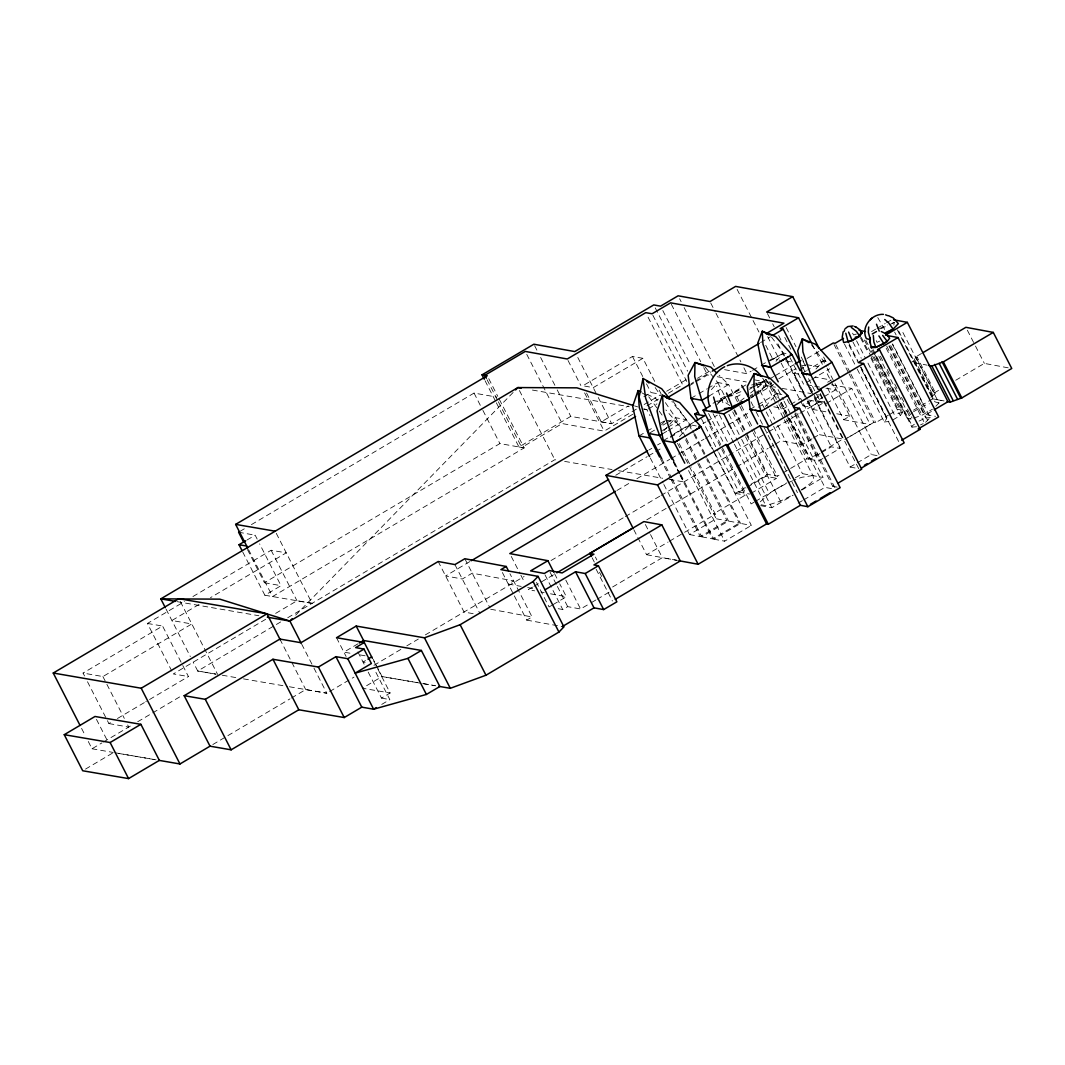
<?xml version="1.0" encoding="UTF-8"?>
<svg xmlns="http://www.w3.org/2000/svg" width="1065" height="1065" viewBox="0 0 1065 1065"><rect width="100%" height="100%" fill="white"/><g stroke="black" fill="none" stroke-linecap="round" stroke-linejoin="round"><path stroke-width="0.75" stroke-dasharray="5 3.75" d="M932.62 396.699L914.156 360.636L914.263 358.852L917.165 357.134L935.616 393.211L929.918 398.297L944.043 400.933M893.828 325.145L894.307 322.482L888.769 324.439M916.512 426.719L911.959 427.132L912.186 425.907L876.082 355.364M857.218 369.049L884.296 421.953L886.666 418.731L860.347 367.292M892.829 419.93L900.271 415.55L902.681 412.341L871.09 350.611M925.618 422.286L930.277 417.56L892.67 344.088M815.976 368.983L823.325 360.755L827.625 361.554L823.431 360.769L807.643 370.021M661.511 424.895L664.706 421.341M663.921 430.753L675.729 417.706M711.38 389.644L717.743 382.535L728.606 384.518L739.097 405.033M679.51 436.637L690.107 424.789L696.284 425.947M775.986 361.275L783.361 353.048L786.236 353.58M765.256 406.617L776.904 393.584L784.679 394.995M717.038 404.62L721.404 399.761L725.371 397.418M935.816 406.284L938.957 402.996L901.363 329.511M872.381 350.345L906.967 417.946L912.319 412.421M295.671 615.144L513.277 392.306M717.983 402.863L725.731 397.405M760.277 501.828L769.396 493.548A30.779 6.603 -27.1 0 1 785.264 484.176M740.215 401.199L745.394 397.099M750.585 393.012L764.856 381.749L762.234 377.409M912.186 425.907L914.369 424.229M750.772 397.911L756.03 394.196M757.348 393.265L765.975 385.796L764.856 381.749L753.9 383.493M801.399 489.833L810.598 483.324L813.966 479.583L812.848 475.536L784.346 419.85M668.114 430.513L686.419 419.703L671.922 401.558M85.506 769.103L113.449 752.556M357.96 643.819L343.902 652.139L352.062 653.551M365.495 660.566L363.032 662.017L368.61 663.016M368.21 672.121L381.496 698.094L390.123 692.982L372.391 658.356M381.736 704.404L389.843 699.598L374.348 669.286M240.011 531.355L244.284 528.826M251.42 524.619L474.045 393.078L496.703 397.099M247.093 539.955L255.174 535.202L258.862 542.404M171.811 671.057L147.436 623.451L184.405 601.579M192.938 596.533L271.122 550.259L286.259 552.841L210.484 597.665M84.534 675.956L83.057 673.067L162.572 626.034L188.412 676.528L145.812 701.729M199.049 604.441L171.891 620.509L191.793 623.957L102.906 676.555L83.057 673.067M642.901 358.306L632.49 356.469L582.861 385.756L593.218 387.647L642.901 358.306L654.709 381.403M247.439 549.513L264.426 582.701L499.898 443.586L524.166 447.886L498.553 397.831M242.7 551.936L264.852 595.229L281.014 585.697L259.607 543.856M496.357 402.796L518.961 446.967L570.773 416.375L611.683 423.71L637.229 408.627M632.73 414.285L604.188 431.139L562.174 423.564L521.73 447.446L518.961 446.967M265.691 619.271L173.289 673.945L188.412 676.528M275.649 613.387L296.975 600.766L312.098 603.336L275.183 531.195M586.549 392.972L601.312 421.833L628.257 405.938M643.859 396.726L650.955 392.546L659.874 394.117M644.112 404.554L659.621 395.395M666.677 391.241L689.241 377.915M107.419 720.686L108.896 723.574L111.732 721.897M117.416 718.529L144.401 702.567M280.654 621.947L197.731 671.003L193.204 662.164M287.723 617.753L554.825 459.707L558.1 460.28M646.988 405.858L658.41 399.122M668.394 393.225L682.665 384.798L647.254 315.599M697.482 378.288L710.981 370.327M648.412 408.933L656.932 403.888M691.012 383.733L693.848 382.042M695.272 381.203L710.888 371.965M760.596 342.557L770.527 336.673M689.028 385.903L707.533 374.987L710.768 375.572M88.288 741.493L92.016 748.775L102 742.864M103.438 742.025L131.98 725.132M137.691 721.75L151.976 713.31M152.734 712.858L182.368 695.325M690.972 398.323L698.014 394.17M698.999 393.597L707.027 388.858M707.879 388.352L717.717 382.548L714.562 378.647M639.013 435.931L646.056 431.778M647.041 431.205L653.098 427.624M660.42 423.311L664.427 420.941M708.877 396.153L728.606 384.518L719.088 375.213M724.586 369.662L746.911 373.682L751.171 371.166M752.596 370.327L759.718 366.12M761.142 365.282L766.827 361.914M768.251 361.075L772.511 358.546L777.41 359.424M772.751 359.318L779.114 355.55M770.208 360.822L783.467 353.074M650.276 432.643L654.496 430.154M662.949 425.175L666.251 423.218M667.169 422.672L675.623 417.693L686.419 419.703L693.222 433.002M662.483 430.473L667.209 427.691M668.114 427.145L676.568 422.166L682.598 433.934M662.483 433.828L666.703 431.338M717.384 401.718L725.944 396.686M727.368 395.834L740.202 388.272M741.626 387.434L745.899 384.904M726.689 396.633L741.599 388.406M727.049 395.022L736.86 396.806L742.451 393.504M749.454 389.364L752.249 387.713M753.661 386.888L766.254 379.46L768.198 379.792M663.349 440.577L668.98 437.262M670.391 436.424L690.2 424.815M648.958 450.002L651.82 448.325M657.544 444.944L660.42 443.253M670.444 437.342L674.731 434.813L676.235 437.742M807.017 358.466L819.451 351.144M469.905 561.548L445.596 575.939L462.303 579.014L472.208 573.17L513.61 580.904L508.271 584.046L521.198 586.402M615.77 475.256L647.227 456.632M648.665 455.793L654.376 452.399M655.814 451.56L662.962 447.327M703.007 423.644L705.855 421.94M707.293 421.101L717.304 415.177M750.186 395.714L753.048 394.023M754.486 393.185L771.646 383.027M778.795 378.794L795.954 368.636M750.892 397.977L753.74 396.3M755.165 395.461L773.669 384.545M807.177 399.242L793.878 373.269L798.005 370.846M799.376 370.034L804.86 366.799M802.131 373.269L806.365 370.766M750.146 409.373L757.188 405.219M758.173 404.647L776.891 393.597L765.442 379.486M806.311 382.548L810.425 380.125M811.796 379.313L829.635 368.796M212.84 744.528L290.013 698.866M291.437 698.028L305.722 689.561L326.809 693.209L312.777 665.798M827.691 382.215L831.299 380.072L815.031 377.116M781.191 363.138L803.037 405.832L820.849 395.328L817.601 394.742M810.372 387.5L817.148 400.76L822.792 397.418M824.204 396.593L835.493 389.91L825.695 370.78M803.037 405.832L810.292 407.136L820.13 401.332L824.696 402.064L812.342 409.346L807.909 400.693M329.657 691.518L353.966 677.14M373.948 665.319L401.146 649.224M406.79 645.883L418.305 639.067M425.361 634.886L524.113 576.471M551.058 560.523L624.21 517.244M625.341 516.565L659.967 496.09M661.046 495.438L767.692 432.35M768.65 431.791L798.923 413.859M800.108 413.18L820.13 401.332L805.819 373.349M935.616 393.211L934.271 392.918L915.82 356.855L921.531 353.474M911.454 362.233L914.156 360.636M827.492 387.966L843.733 419.703L849.764 416.149L833.509 384.398M718.715 452.545L738.964 492.11L746.006 487.956M747.417 487.131L765.735 476.321L776.598 478.305L753.341 432.869M502.374 572.504L526.736 620.123L532.074 616.968L509.922 573.689M750.825 484.295L767.665 474.378L777.463 476.162L781.67 473.685M783.068 472.86L806.857 458.815L808.814 459.148L820.17 452.465M633.821 529.718L646.601 554.705L668.088 542.032M669.526 541.193L715.347 514.169L692.037 468.613M751.238 493.255L776.598 478.305M789.152 418.319L810.145 459.348L820.037 453.517M821.461 452.678L831.352 446.834L839.992 448.418L813.74 397.139M847.62 437.822L873.859 422.352L875.736 422.645L888.343 415.217M663.868 484.508L689.481 534.55L716.239 518.762L727.036 520.785L697.668 463.382M934.271 392.918L938.558 390.389M955.731 380.258L984.34 363.391L1008.528 367.891M753.98 502.241L751.118 503.918L711.38 426.253M755.405 501.389L786.769 482.898M795.315 477.852L802.438 473.645L823.085 477.493L791.588 415.949M689.481 534.55L700.277 536.574L727.036 520.785M672.295 479.263L701.768 536.853L728.527 521.065L739.323 523.088L706.827 459.587M701.768 536.853L712.565 538.877L739.323 523.088M680.668 474.431L713.816 539.196L740.574 523.408L751.371 525.431L711.46 447.42M760.676 505.675L771.832 507.725L793.185 495.132M801.732 490.086L823.085 477.493M713.816 539.196L724.679 541.18L751.371 525.431M814.126 396.713L850.123 467.056L855.767 463.714M857.179 462.889L871.316 454.542L877.054 455.594M798.138 503.159L802.371 500.67M803.769 499.844L824.909 487.371L832.67 488.782M713.031 403.289L725.651 395.847M693.595 422.312L672.96 434.467L674.731 434.813M769.622 378.954L773.882 376.451M775.293 375.612L793.758 364.736M750.266 396.819L753.008 395.208M754.379 394.396L762.607 389.55L764.856 381.749L747.51 386.036M871.543 331.588L875.643 329.178M877.014 328.366L885.215 323.534M886.573 322.735L892.044 319.513M616.888 490.499L631.159 482.086M636.87 478.718L669.699 459.374M671.136 458.536L703.965 439.193M705.389 438.341L726.809 425.734M728.234 424.882L749.654 412.275M758.213 407.229L762.5 404.7L767.359 405.605M773.829 406.817L783.534 408.64L789.258 405.272M790.683 404.434L800.694 398.536L819.145 434.613L843.254 439.153M826.4 403.382L851.76 388.445L870.212 424.522L844.865 439.459M532.553 587.135L528.267 589.651L534.617 590.835M533.978 586.283L555.398 573.676M646.761 519.84L666.743 508.058M668.181 507.22L735.276 467.681M736.7 466.843L768.105 448.338M769.542 447.5L773.816 444.97M775.253 444.132L780.965 440.777L801.998 444.704L811.996 438.82M813.434 437.968L819.145 434.613M715.094 453.717L735.396 493.388L745.22 487.61M551.723 605.386L549.061 606.944L536.507 582.422M553.054 604.601L566.367 596.759L559.724 583.78M709.862 426.106L745.207 495.172L713.563 513.836L715.347 514.169M821.581 451.627L842.881 439.073L819.571 393.518M889.741 414.391L898.154 409.439L907.633 411.17M558.193 608.674L562.759 609.539L567.698 606.637L580.585 608.994L590.263 603.296M810.145 459.348L818.719 460.945L822.979 458.429M824.39 457.604L839.992 448.418M612.615 586.988L662.337 557.674L677.02 560.35M913.53 410.145L932.647 398.869L943.364 400.853M591.647 602.484L595.801 600.034M597.185 599.222L609.619 591.887M890.739 345.513L926.084 414.591L931.556 411.37M795.089 412.794L832.697 486.266L835.453 484.642M879.397 328.619L887.398 324.932M913.597 411.676L923.848 405.765L929.386 403.808M913.783 418.119L922.077 415.177L932.421 409.226M727.182 396.619L741.599 388.778M761.142 504.783L765.895 505.689L780.419 501.122L791.774 495.465M880.755 328.832L888.277 325.304M889.794 324.599L894.307 322.482M879.743 341.106L877.054 342.344L876.229 340.667M919.002 421.074L925.725 417.973L930.277 417.56M920.506 424.882L923.169 423.657M740.881 391.68L721.404 399.761L716.692 386.262M749.866 387.953L764.856 381.749L776.105 403.728M856.38 334.037L853.558 334.956L851.015 330.35M902.681 412.341L894.174 414.312L866.351 359.943M812.848 475.536L801.892 477.28A30.779 6.603 -27.1 0 0 793.931 480.209M884.296 421.953L888.849 421.54L861.026 367.159M801.679 365.255L804.714 365.748M264.852 595.229L312.098 603.336M147.436 623.451L162.572 626.034M532.433 390.07L629.242 406.724M643.726 409.213L646.988 409.772L649.996 415.67M564.636 461.398L612.016 469.545M618.552 470.677L662.67 478.265M669.193 479.383L683.903 481.913L680.136 474.551M176.95 601.632L258.848 615.73M360.223 654.948L365.122 655.787M421.034 683.277L382.042 676.555L362.353 688.216L390.123 692.982M422.672 683.557L435.665 685.793M215.702 674.092L197.731 671.003L216.102 674.185M222.239 675.223L237.215 677.806M243.472 678.871L287.59 686.459M289.414 686.765L326.809 693.209M118.375 753.394L156.076 759.824M417.347 682.638L382.042 676.555L373.176 659.248M423.777 683.743L435.013 685.687M92.016 748.775L113.183 752.436M114.82 752.715L155.53 759.758M108.896 723.574L128.745 727.062L127.267 724.173M785.571 360.889L793.731 362.353M806.791 364.696L818.213 366.746M806.764 384.745L813.141 385.889M814.738 386.182L819.531 387.048M825.908 388.193L835.493 389.91M717.238 376.73L746.379 381.962M756.097 383.706L775.52 387.194M781.99 388.352L811.131 393.584M238.573 532.207L255.174 535.202M264.426 582.701L281.014 585.697M381.496 698.094L389.843 699.598M793.878 373.269L800.387 374.454M831.512 384.771L851.76 388.445M726.45 384.119L728.513 384.505M812.342 409.346L828.61 412.301M836.744 413.779L849.764 416.149M843.733 419.703L870.212 424.522M601.312 421.833L611.683 423.71L597.651 396.3M738.964 492.11L749.827 494.093M735.396 493.388L745.207 495.172M527.668 587.574L534.124 588.745M526.736 620.123L563.931 626.872M926.084 414.591L935.496 416.322M850.123 467.056L858.723 468.64L847.474 446.661M646.601 554.705L677.207 560.376M473.166 613.68L464.047 612.002L438.208 561.508M914.595 362.806L927.149 365.149M754.446 379.859L770.328 382.814M665.771 420.143L676.568 422.166L665.865 409.985M540.967 592.02L544.148 592.619M550.499 593.804L566.367 596.759M490.672 609.233L532.074 616.968M808.721 400.054L824.803 403.076M817.148 400.76L820.13 401.332M832.697 486.266L837.157 487.131M915.82 356.855L917.165 357.134M938.957 402.996L934.924 401.838L898.075 329.83M906.967 417.946L911.014 419.091L877.919 354.432M634.527 405.885L637.642 406.857M643.872 408.8L646.988 409.772M646.735 394.303L655.321 398.004L657.424 400.4M642.089 392.918L646.109 395.235M729.978 405.645L721.404 399.761L724.4 405.619M705.23 367.172L713.523 377.369M877.76 317.583L885.494 330.816M811.437 344.714L823.325 360.755L826.32 366.613M771.473 337.006L783.361 353.048L805.1 395.541M648.785 396.792L658.223 409.759M659.168 411.063L662.936 416.255M673.133 401.425L690.107 424.789L693.874 432.15M655.175 387.567L660.753 395.781M665.399 402.623L675.623 417.693L685.447 436.89M967.353 330.203L974.741 344.634M975.487 346.072L984.34 363.391M914.263 358.852L932.727 394.929M897.302 329.804L932.647 398.869M894.613 332.054L896.118 334.996M892.27 344.035L923.848 405.765M889.515 345.832L927.868 420.781M888.876 345.965L925.725 417.973M886.732 346.112L922.077 415.177M886.147 348.095L923.754 421.567M880.409 356.189L882.672 360.596M887.185 369.409L890.939 376.757M894.693 384.106L896.956 388.512M901.469 397.338L903.719 401.745M907.486 409.093L911.999 417.906M873.074 349.493L875.337 353.899M875.111 355.124L911.959 427.132M865.832 340.334L868.082 344.74M864.367 340.001L871.889 354.698M872.648 356.163L901.216 412.009M861.305 337.432L870.331 355.071M871.077 356.535L898.154 409.439M860.414 337.658L867.935 352.355M870.944 358.239L900.271 415.55M856.566 340.84L865.592 358.466M852.972 342.038L861.252 358.213M848.991 343.649L858.017 361.288M860.48 366.959L898.833 441.908M849.058 345.26L857.338 361.421M844.439 344.062L856.473 367.571M835.879 344.767L850.163 372.683M850.922 374.161L875.736 422.645M834.002 344.474L848.299 372.391M849.045 373.855L873.859 422.352M840.924 379.925L879.171 454.662M823.604 357.015L828.131 365.841M827.066 368.077L871.316 454.542M812.129 344.275L822.673 364.882M820.263 393.411L839.979 432.004M840.724 433.468L846.728 445.197M786.183 327.594L795.981 346.737M801.253 357.041L805.779 365.881M803.023 361.181L805.273 365.588M802.411 366.706L805.06 371.885M784.759 337.445L790.789 349.227M810.372 389.391L813.38 395.248M809.24 388.339L812.994 395.674M767.399 313.496L769.662 317.916M772.671 323.8L774.188 326.755M778.701 335.582L780.965 340.001M790.004 357.667L803.569 384.172M808.095 401.412L831.352 446.834M777.889 343.835L786.183 360.023M786.928 361.501L806.525 399.774M807.27 401.252L810.292 407.136M767.625 336.633L780.432 361.661M737.113 289.347L758.959 332.054M765.735 345.3L772.511 358.546M796.78 413.153L835.027 487.89M787.221 399.388L789.471 403.795M794.73 414.045L818.719 460.945M778.102 389.564L783.347 399.828M784.093 401.292L790.842 414.485M776.904 393.584L778.409 396.526M781.404 402.384L786.662 412.634M789.658 418.505L824.909 487.371M770.408 381.683L780.152 400.733M780.911 402.197L788.406 416.854M783.534 408.64L801.998 444.704M768.957 381.27L777.224 397.431M780.232 403.315L787.008 416.535M787.754 417.999L808.814 459.148M766.254 379.46L778.289 402.969M779.034 404.434L785.81 417.666M786.556 419.131L806.857 458.815M776.851 405.193L783.6 418.385M755.95 382.801L768.704 407.709M769.449 409.173L774.694 419.424M777.703 425.294L802.438 473.645M710.741 303.019L715.267 311.845M716.013 313.323L740.881 361.914M743.889 367.798L746.911 373.682M762.5 404.7L765.455 410.478M766.188 411.915L772.844 424.895M773.576 426.346L780.965 440.777M750.958 401.771L755.458 410.571M756.203 412.035L797.445 492.629M736.86 396.806L740.614 404.154M741.373 405.619L777.463 476.162M739.856 406.497L752.596 431.405M679.616 298.746L681.121 301.688M684.129 307.572L715.028 367.944M734.57 409.719L767.665 474.378M733.931 410.265L745.926 433.708M746.672 435.172L780.419 501.122M717.743 382.535L728.234 403.049M732.733 411.849L744.728 435.292M745.487 436.757L765.735 476.321M728.899 414.405L740.907 437.861M741.653 439.326L769.396 493.548M671.363 304.324L700.743 361.741M703.765 367.625L707.533 374.987M732.094 430.06L737.339 440.311M738.085 441.775L771.832 507.725M719.408 414.831L733.652 442.667M734.397 444.132L765.895 505.689M662.816 310.567L690.692 365.042M713.071 413.633L727.315 441.469M655.241 307.878L687.631 371.192M708.584 413.5L723.588 442.8M652.858 315.24L686.765 381.496M701.476 418.851L717.97 451.081M712.086 447.832L714.349 452.239M694.633 433.628L706.681 457.178M707.44 458.642L740.574 523.408M693.981 434.48L706.068 458.11M686.206 438.367L698.294 461.997M699.053 463.475L728.527 521.065M685.607 439.832L696.909 461.904M659.142 390.056L661.352 394.383M679.244 443.626L691.278 467.136M677.473 443.293L716.239 518.762M632.49 356.469L642.834 376.677M646.522 383.893L650.955 392.546M688.523 470.53L724.679 541.18M674.638 462.663L679.923 472.966M673.36 461.305L679.39 473.086M673.266 462.077L679.31 473.898M680.069 475.376L712.565 538.877M661.711 458.589L671.536 477.786M660.353 458.562L670.151 477.692M670.897 479.17L700.277 536.574M650.302 458.017L663.109 483.031M577.776 357.454L596.919 394.849M568.031 360.476L580.838 385.503M584.605 392.865L604.188 431.139M645.363 524.486L649.783 533.139M650.529 534.59L662.337 557.674M534.617 345.699L537.625 351.583M540.634 357.481L556.462 388.392M557.208 389.87L570.773 416.375M526.762 354.365L562.174 423.564M519.414 390.522L554.825 459.707M595.402 557.075L596.879 559.964M592.113 557.754L594.323 562.08M599.489 572.185L601.712 576.511M596.16 569.256L612.415 600.993M488.755 378.687L497.794 396.353M487.064 379.726L497.621 400.334M498.367 401.811L521.73 447.446L524.166 447.886L272.56 596.546L248.451 549.42M485.068 380.711L495.611 401.332M474.045 393.078L482.165 408.96M482.911 410.398L499.898 443.586M565.821 580.132L580.585 608.994M554.559 573.676L558.992 582.342M549.979 572.012L556.622 584.991M557.368 586.442L567.698 606.637M545.04 574.914L562.759 609.539M511.28 556.462L520.146 573.782M520.878 575.22L524.579 582.435M464.833 558.739L489.927 607.796M454.915 564.583L480.022 613.64M357.867 651.926L364.51 664.906M336.513 637.722L346.112 656.479M271.122 550.259L296.975 600.766M301.701 644.152L312.032 664.347M279.882 639.067L305.722 689.561M180.371 601.619L217.646 674.451M166.087 609.167L190.342 656.572M102.906 676.555L124.312 718.396M87.49 681.733L106.686 719.248M96.476 719.368L106.806 739.576M81.579 728.38L85.306 735.675M788.167 482.764A30.779 6.603 -27.1 0 1 792.52 480.794"/><path stroke-width="1.5" d="M699.226 414.445L690.972 398.323L688.15 375.359L694.979 362.553L694.7 376.557L701.835 400.307L706.335 409.093M757.641 424.03L750.146 409.373L747.324 386.409L754.153 373.602L753.887 387.607L761.022 411.356L768.517 426.013M873.327 335.475L873.859 341.998L875.896 347.363L883.897 343.676L887.252 341.426L889.661 338.204L886.12 333.851L881.288 331.534M868.694 327.008L868.348 332.253L870.398 339.735L866.364 338.59C860.56 327.474 871.543 313.603 883.418 314.361M870.198 337.938L870.291 343.05M875.896 347.363L871.343 347.776L871.569 346.551L875.896 347.363L887.252 341.426L882.659 335.408M669.885 399.002L661.711 388.792L643.02 378.474L639.106 397.032L648.865 433.482L661.711 458.589M844.252 331.228L844.545 329.924M860.294 333.838L859.668 336.194L852.226 340.574L843.68 342.597L842.215 337.139L843.147 331.814M855.568 326.702L859.921 329.87L862.064 332.986L859.668 336.194L848.233 342.185L845.796 333.212M845.051 328.819L847.846 326.569L853.105 325.97M372.391 658.356L364.27 642.475L336.513 637.722L356.189 626.06L424.456 637.815L460.133 624.716L533.099 581.57L538.091 576.378L563.931 626.872L558.939 632.064L485.973 675.223L450.295 688.309L438.913 686.353M872.062 317.996L870.398 319.7M267.302 617.181L289.893 621.068L292.196 618.698M515.593 389.936L517.91 387.567L576.911 387.846L632.969 405.392M872.288 333.971L876.468 331.521M735.023 405.286L732.427 407.336L717.903 411.902L711.566 410.704M809.626 387.926L802.171 373.243L810.731 374.853L831.925 362.34L839.42 376.997M770.661 367.145L792.001 354.645L800.241 370.753M64.259 734.69L94.998 716.479L140.886 724.32L159.351 760.383L128.572 778.595L82.711 770.767L64.259 734.69L110.121 742.518L140.886 724.32M210.018 746.179L184.178 695.685L205.292 699.319L272.959 659.275L318.395 667.049L335.941 656.666L347.776 658.702L364.004 649.091L371.392 663.522L355.164 673.133L407.935 658.383L421.367 650.449L439.832 686.512L426.399 694.447L373.615 709.21L361.781 707.16L344.235 717.557L298.799 709.769L231.132 749.827L210.018 746.179L179.972 763.978L158.792 760.317M359.358 642.98L363.578 640.491L421.367 650.449M364.27 642.475L355.657 647.6L364.004 649.091M367.957 659.102L371.658 656.905M376.331 707.599L373.615 709.21L347.776 658.702M484.309 379.247L482.046 374.827L533.858 344.221L574.767 351.57L653.737 304.936L660.566 306.148L678.112 295.804L709.996 301.541L735.595 286.405L792.719 296.642L819.091 348.175M247.692 547.956L235.645 524.393L487.251 375.745L482.046 374.827M241.968 550.499L239.013 544.721L245.749 540.754M80.088 725.478L53.25 673.027L178.88 598.703L266.969 613.813L280.388 640.038M792.719 296.642L766.654 312.032L798.564 317.769L811.384 342.797M53.25 673.027L141.206 688.23L266.969 613.813M798.564 317.769L780.232 328.619L783.214 329.192L799.788 361.581M783.214 329.192L773.376 334.996L766.121 333.691L783.92 323.174L670.604 302.846L652.113 313.762L645.749 312.657L567.272 358.998L525.258 351.423L484.815 375.306L486.319 378.248M165.328 607.689L160.815 598.863L219.816 599.142L289.893 621.068L635.565 416.535M666.863 398.017L689.587 384.572M712.312 371.126L759.172 343.396M724.679 366.759C710.781 373.788 704.764 391.547 709.61 406.005M184.178 695.685L279.882 639.067L300.969 642.714L438.208 561.508L454.915 564.583L464.833 558.739L506.221 566.473L508.444 570.8M708.877 396.153L701.862 400.294L690.972 398.323L693.129 398.723M662.483 433.828L659.661 435.492L648.944 433.495M710.635 424.789L703.126 410.132L710.262 405.925M633.076 528.253L605.998 475.349L647.533 450.854M820.822 350.332L833.256 342.997L835.133 343.289L843.533 338.337M471.329 560.709L608.621 479.476M679.55 439.419L674.118 442.547L663.628 412.102L662.483 395.235L679.683 402.637L700.77 426.572L710.701 445.942M695.605 429.94L700.916 426.812L698.773 426.413M700.916 426.812L674.212 442.561L663.349 440.577L657.078 410.904L662.43 395.221L669.126 399.095M703.126 410.132L723.841 413.939L749.467 398.816L741.679 385.45M795.275 410.225L787.687 395.554L761.022 411.356L750.146 409.373L752.303 409.772M506.221 566.473L500.896 569.615L538.091 576.378M901.682 440.231L920.2 429.302L879.597 349.946L858.23 362.553L863.569 363.511L904.172 442.867L861.399 468.081M605.998 475.349L657.518 484.908L725.997 444.544L727.688 444.877L759.824 425.933L767.266 427.371L799.522 408.348L840.139 487.703L807.869 506.727L800.427 505.289L768.304 524.233L766.6 523.9L698.134 564.264L678.804 560.683M922.969 352.635L965.888 327.314L993.286 332.413L1011.75 368.49L961.815 397.937L950.313 402.091L947.171 401.505M545.2 589.691L575.553 571.772L585.204 573.516L598.41 565.741L616.875 601.818L603.669 609.579L594.004 607.849L562.28 626.579M615.237 599.329L680.282 560.949L661.831 524.872L593.951 564.929L598.41 565.741M928.72 365.441L931.862 366.027L943.35 361.86L993.286 332.413M864.381 465.298L867.203 463.634M871.436 461.132L875.683 458.629M810.412 504.304L816.056 500.989M820.276 498.487L830.141 492.669M781.364 360.902L787.741 357.148M697.801 419.916L694.793 414.032L697.602 412.381M694.966 421.5L704.591 415.816L694.793 414.032M795.169 363.897L800.853 360.556M742.025 401.678L732.427 407.336L724.4 408.627M615.45 491.338L509.802 553.587L547.916 560.696L553.813 572.238M885.481 335.235L907.34 322.349L947.943 401.705L934.285 409.759M920.2 429.302L918.15 428.969L938.624 416.894L898.021 337.538L877.533 349.613L879.597 349.946M863.569 363.511L819.358 389.564L821.088 389.817L861.692 469.172L838.222 483.017M793.465 406.098L821.088 389.817M547.916 560.696L530.596 570.88L544.308 573.463L549.247 570.56L562.134 572.93L593.924 554.186L589.89 553.427L591.368 556.316M556.822 572.837L632.49 528.253M589.89 553.427L643.886 521.597L661.831 524.872M649.557 456.539L639.053 435.904L649.81 437.955L659.608 457.085M885.348 333.585L893.109 329.125L898.354 323.64L893.255 317.903L888.45 315.626M749.454 398.843L732.427 407.336L726.503 393.012M886.013 332.44L893.109 329.125L888.583 322.788L884.735 319.5M727.275 365.681C739.469 361.102 753.967 365.867 761.435 376.438M855.128 337.259L859.668 336.194L856.46 331.441L851.228 327.368M754.153 373.602L761.834 376.384M695.019 362.566L710.754 367.079L716.705 372.896M663.442 440.59L673.892 461.185M831.925 362.34L815.67 344.328L802.211 338.936L797.712 350.878L802.211 373.282M239.013 544.721L246.721 546.039M521.184 388.139L517.91 387.567L160.815 598.863L175.512 601.392M235.645 524.393L275.183 531.195M755.538 410.358L758.866 410.97M639.013 435.931L632.716 406.258L638.068 390.589L641.024 391.84M649.703 437.928L639.253 407.482L638.161 390.602M887.052 335.515L898.021 337.538M859.122 330.376L865.446 331.534M790.283 354.326L791.881 354.618L775.706 336.633L762.274 331.242L769.103 334.929M802.131 373.269L810.731 374.853L818.226 389.51M893.575 319.793L907.34 322.349M769.063 366.853L762.154 365.561L770.727 367.159L778.222 381.803M793.571 407.203L799.522 408.348M860.613 332.653L862.064 332.986M642.967 378.461L645.643 398.257L659.661 435.492L671.762 459.122M754.246 373.629L769.942 378.128L787.78 395.568M694.979 362.553L704.191 365.894M885.587 314.814L887.691 315.653M809.081 342.637L802.211 338.936L802.93 351.836L810.731 374.853M854.543 326.476L855.954 327.248M646.628 381.19L649.078 383.014M878.905 335.901L883.897 343.676M674.158 442.454L684.768 463.169M943.35 361.86L961.815 397.937M942.046 361.661L960.51 397.738M939.184 363.338L957.635 399.415M934.657 364.39L953.108 400.467M931.862 366.027L950.313 402.091M768.903 378.754L762.127 365.495L757.734 343.183L762.234 331.242L762.966 344.141L770.727 367.159M767.266 427.371L807.869 506.727M759.824 425.933L800.427 505.289M723.841 413.939L731.336 428.596M727.688 444.877L768.304 524.233M725.997 444.544L766.6 523.9M657.518 484.908L698.134 564.264M585.204 573.516L603.669 609.579M575.553 571.772L594.004 607.849M533.099 581.57L558.939 632.064M460.133 624.716L485.973 675.223M424.456 637.815L450.295 688.309M407.935 658.383L426.399 694.447M356.189 626.06L364.323 641.929M335.941 656.666L361.781 707.16M318.395 667.049L344.235 717.557M289.893 621.068L301.182 643.154M238.573 532.207L243.752 542.298M272.959 659.275L298.799 709.769M205.292 699.319L231.132 749.827M141.206 688.23L179.972 763.978M110.121 742.518L128.572 778.595M852.226 340.574L848.605 332.08M717.903 411.902L713.563 397.085M871.343 347.776L869.786 340.547M879.224 331.135L876.508 324.239"/></g></svg>
